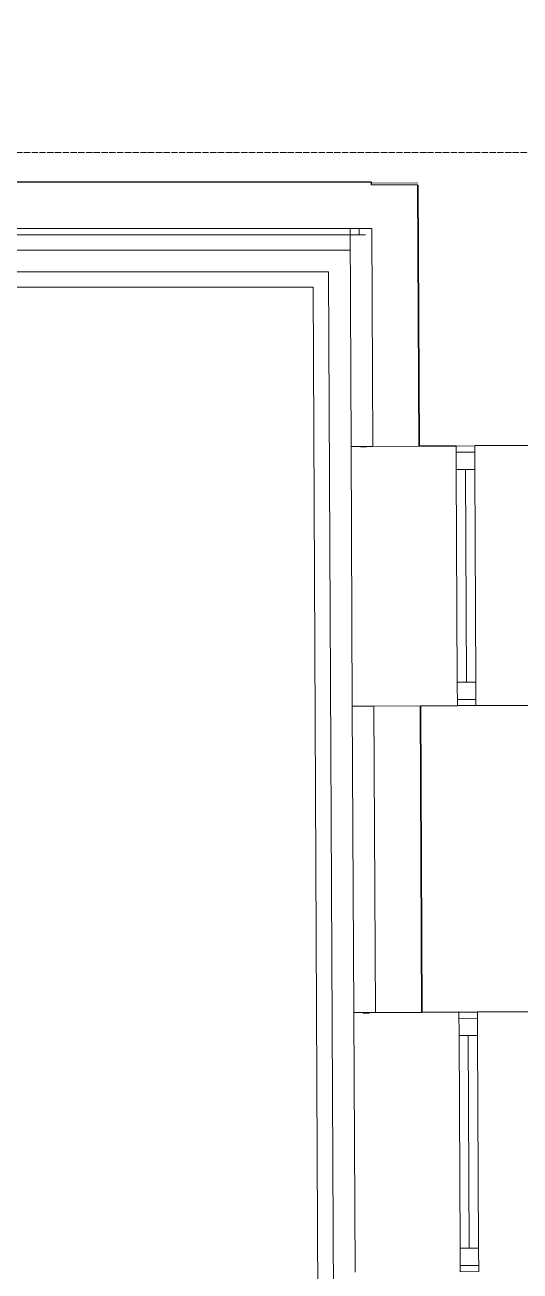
# Model space of a CAD drawing. Header units: millimetres. Extents: x -13069 to 207500, y -71366 to 56785.
# Drawn here: x -1648 to -46, y 4675 to 8707 of the extents above; entities that cross this region are included whole.
import ezdxf

# ---------------------------------------------------------------- set-up
doc = ezdxf.new("R2010")
doc.units = ezdxf.units.MM
doc.linetypes.add('ADSK_Линия сетки', pattern=[25, 20, -2.5, 0, -2.5])
for name, color, linetype, lineweight in [('_ Окна', 7, 'Continuous', 9), ('Окна', 7, 'Continuous', 9), ('Оси', 7, 'Continuous', 9), ('Потолки штриховка', 7, 'Continuous', 9), ('Стены наружные', 7, 'Continuous', 18), ('Стены несущие', 7, 'Continuous', 30), ('Стены отделка', 7, 'Continuous', 30), ('Стены штриховка', 7, 'Continuous', 9)]:
    doc.layers.add(name, color=color, linetype=linetype, lineweight=lineweight)

# ---------------------------------------------------------------- blocks, each defined once
blk = doc.blocks.new('окна_rehau_однопольное_фрамуга_сверху - 800х2240 _нов_-2056536-План потолков 1-го этажа')
at = {"layer": '_ Окна', "lineweight": 18}
for p, q in [((-420, 75), (-420, 135)), ((-420, 135), (-344, 135)), ((-344, 135), (-344, 75)), ((344, 135), (344, 75)), ((420, 135), (344, 135)), ((420, 75), (420, 135)), ((-344, 75), (-420, 75)), ((344, 75), (420, 75))]:
    blk.add_line(p, q, dxfattribs=at)
at = {"layer": '_ Окна'}
for p, q in [((-400, 75), (-400, 135)), ((400, 75), (400, 135)), ((-344, 105), (344, 105))]:
    blk.add_line(p, q, dxfattribs=at)
at = {"layer": 'Окна'}
for p, q in [((-420, 135), (-420, 75)), ((-344, 135), (-420, 135)), ((-344, 135), (344, 135)), ((420, 135), (344, 135)), ((420, 75), (420, 135)), ((-420, 75), (-344, 75)), ((344, 75), (-344, 75)), ((344, 75), (420, 75))]:
    blk.add_line(p, q, dxfattribs=at)

msp = doc.modelspace()

# ---------------------------------------------------------------- hatches: boundary and pattern name
at = {"layer": 'Потолки штриховка', "lineweight": 18}
h = msp.add_hatch(dxfattribs=at)
h.set_pattern_fill('FP_99', color=256, style=0, pattern_type=2)
h.set_pattern_definition([(90, (-3207.96, 10857.94), (600, -4e-14), []), (0, (-3208, 10857.9), (0, -1200), [])])
h.paths.add_polyline_path([(-172.495, 8489.584), (-172.528, 8508.584), (-195.517, 8508.584), (-195.482, 8489.64), (-172.517, 8489.584)])
h.paths.add_polyline_path([(-170.493, 8487.579), (-172.495, 8489.584), (-172.483, 8487.584), (-170.517, 8487.579)])
h.paths.add_polyline_path([(-5996.08, 8501.659), (-5996.092, 8503.659), (-5998.018, 8501.664), (-5996.092, 8501.659)])
h.paths.add_polyline_path([(-314.076, 8840.149), (-316.26, 10773.778), (-316.542, 11023.778), (-317.04, 11465.081), (-575.836, 11465.081), (-575.836, 11981.081), (-303.707, 11981.081), (-304.629, 12796.778), (-5941.33, 12796.778), (-5941.33, 11138.916), (-6094.311, 11023.778), (-316.542, 11023.778), (-316.26, 10773.778), (-6092.757, 10773.778), (-6080.82, 8854.087)])
h.paths.add_polyline_path([(-6143.013, 17086.778), (-309.474, 17086.778), (-307.192, 15066.778), (-6130.452, 15066.778)])
h.paths.add_polyline_path([(-6144.567, 17336.778), (-309.756, 17336.778), (-312.353, 19636.762), (-619.63, 19636.762), (-619.63, 20076.342), (-5999.209, 20076.342), (-5999.209, 19475.504), (-6157.867, 19475.504)])
h.paths.add_polyline_path([(-306.91, 14816.778), (-6128.897, 14816.778), (-6120.63, 13487.257), (-5941.33, 13487.257), (-5941.33, 13046.778), (-304.911, 13046.778)])

# ---------------------------------------------------------------- linework, layer by layer
at = {"layer": 'Оси', "linetype": 'ADSK_Линия сетки'}
msp.add_line((-12268.557, 8295), (56004.853, 8295), dxfattribs=at)
at = {"layer": 'Стены наружные'}
for p, q in [((-6921.827, 8048.59), (-566.797, 8048.59)), ((-566.797, 8028.59), (-6921.703, 8028.59)), ((-6624.975, 7908.59), (-665.71, 7908.59)), ((-639.104, 2313.858), (-666.134, 7908.59)), ((-665.71, 7908.59), (-631.025, 615.134)), ((-6620.159, 7858.59), (-715.893, 7858.59)), ((-715.893, 7858.59), (-680.919, 619.774)), ((-593.019, 7342.87), (-589.024, 6502.88)), ((-563.015, 7342.108), (-543.015, 7342.203)), ((-584.307, 5510.891), (-580.312, 4670.901)), ((-554.307, 5511.034), (-554.3, 5509.704)), ((-554.3, 5509.704), (-534.301, 5509.799)), ((-534.301, 5509.799), (-534.307, 5511.129))]:
    msp.add_line(p, q, dxfattribs=at)
at = {"layer": 'Стены несущие'}
for p, q in [((-527.087, 8198.59), (-4221.011, 8198.59)), ((-527.045, 8189.662), (-527.087, 8198.59)), ((-377.042, 8189.3), (-527.045, 8189.662)), ((-373.021, 7343.917), (-377.042, 8189.3)), ((-377.042, 8189.3), (-373.021, 7343.917)), ((-253.023, 7344.487), (-373.021, 7343.917)), ((136.973, 7346.342), (-193.023, 7344.773)), ((-369.027, 6503.926), (-249.028, 6504.497)), ((-364.309, 5511.937), (-369.027, 6503.926)), ((-369.027, 6503.926), (-364.309, 5511.937)), ((-189.029, 6504.782), (140.968, 6506.351)), ((-244.31, 5512.508), (-364.309, 5511.937)), ((145.685, 5514.363), (-184.311, 5512.793))]:
    msp.add_line(p, q, dxfattribs=at)
at = {"layer": 'Стены отделка', "lineweight": 9}
for p, q in [((-527.073, 8195.648), (-377.075, 8196.361)), ((-526.374, 8048.59), (-6921.827, 8048.59)), ((-596.373, 8048.257), (-526.374, 8048.59)), ((-593.019, 7342.87), (-596.373, 8048.257)), ((-596.28, 8028.59), (-596.28, 7978.59)), ((-566.797, 8048.59), (-566.797, 8028.59)), ((-566.797, 8048.59), (-546.374, 8048.59)), ((-546.279, 8028.59), (-566.797, 8028.59)), ((-596.28, 7978.59), (-6991.393, 7978.59)), ((-523.02, 7343.203), (-593.019, 7342.87)), ((-373.021, 7343.917), (-523.02, 7343.203)), ((-589.024, 6502.88), (-519.025, 6503.213)), ((-584.307, 5510.891), (-589.024, 6502.88)), ((-519.025, 6503.213), (-369.027, 6503.926)), ((-514.307, 5511.224), (-584.307, 5510.891)), ((-364.309, 5511.937), (-514.307, 5511.224))]:
    msp.add_line(p, q, dxfattribs=at)
at = {"layer": 'Стены штриховка'}
for p, q in [((-526.374, 8048.59), (-523.02, 7343.203)), ((-523.02, 7343.203), (-526.374, 8048.59)), ((-519.025, 6503.213), (-514.307, 5511.224)), ((-514.307, 5511.224), (-519.025, 6503.213))]:
    msp.add_line(p, q, dxfattribs=at)

# ---------------------------------------------------------------- block references
at = {"layer": 'Окна', "rotation": 90.27247415019606}
for p in [(-116.027, 6925.134), (-107.315, 5093.155)]:
    msp.add_blockref('окна_rehau_однопольное_фрамуга_сверху - 800х2240 _нов_-2056536-План потолков 1-го этажа', p, dxfattribs=at)

doc.saveas('drawing.dxf')
